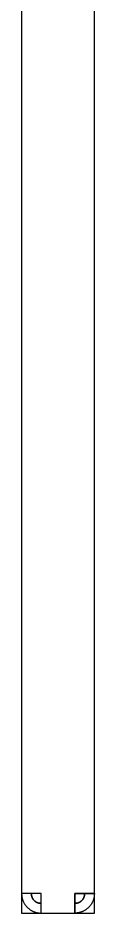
# Model space of a CAD drawing. Extents: x -1950 to 3550, y -200 to 28250.
# Drawn here: x 725 to 875, y 17330 to 19171 of the extents above; entities that cross this region are included whole.
import ezdxf

# ---------------------------------------------------------------- set-up
doc = ezdxf.new("R2010")
doc.units = 0
doc.layers.add('GAP', color=1, linetype='continuous')
doc.layers.add('PIN', color=3, linetype='continuous')

# ---------------------------------------------------------------- blocks, each defined once
blk = doc.blocks.new('MM2QGAP')
for points in [[(725, 20430), (725, 17330), (875, 17330), (875, 20430), (725, 20430)], [(765, 17330), (765, 17370), (725, 17370), (725, 17330), (765, 17330)], [(725, 17370), (725, 17368.9), (725.1, 17367.9), (725.1, 17366.8), (725.2, 17365.7), (725.4, 17364.7), (725.5, 17363.6), (725.7, 17362.6), (725.9, 17361.5), (726.1, 17360.5), (726.4, 17359.5), (726.7, 17358.5), (727, 17357.4), (727.4, 17356.4), (727.7, 17355.4), (728.1, 17354.4), (728.6, 17353.5), (729, 17352.5), (729.5, 17351.6), (730, 17350.6), (730.5, 17349.7), (731.1, 17348.8), (731.7, 17347.9), (732.3, 17347), (732.9, 17346.1), (733.5, 17345.3), (734.2, 17344.5), (734.9, 17343.7), (735.6, 17342.9), (736.3, 17342.1), (737.1, 17341.3), (737.9, 17340.6), (738.7, 17339.9), (739.5, 17339.2), (740.3, 17338.5), (741.1, 17337.9), (742, 17337.3), (742.9, 17336.7), (743.8, 17336.1), (744.7, 17335.5), (745.6, 17335), (746.6, 17334.5), (747.5, 17334), (748.5, 17333.6), (749.4, 17333.1), (750.4, 17332.7), (751.4, 17332.4), (752.4, 17332), (753.5, 17331.7), (754.5, 17331.4), (755.5, 17331.1), (756.5, 17330.9), (757.6, 17330.7), (758.6, 17330.5), (759.7, 17330.4), (760.7, 17330.2), (761.8, 17330.1), (762.9, 17330.1), (763.9, 17330), (765, 17330), (765, 17350), (764.5, 17350), (763.9, 17350), (763.4, 17350.1), (762.9, 17350.1), (762.3, 17350.2), (761.8, 17350.3), (761.3, 17350.3), (760.8, 17350.5), (760.3, 17350.6), (759.7, 17350.7), (759.2, 17350.9), (758.7, 17351), (758.2, 17351.2), (757.7, 17351.4), (757.2, 17351.6), (756.7, 17351.8), (756.3, 17352), (755.8, 17352.3), (755.3, 17352.5), (754.8, 17352.8), (754.4, 17353), (753.9, 17353.3), (753.5, 17353.6), (753.1, 17353.9), (752.6, 17354.3), (752.2, 17354.6), (751.8, 17354.9), (751.4, 17355.3), (751, 17355.7), (750.7, 17356), (750.3, 17356.4), (749.9, 17356.8), (749.6, 17357.2), (749.3, 17357.6), (748.9, 17358.1), (748.6, 17358.5), (748.3, 17358.9), (748, 17359.4), (747.8, 17359.8), (747.5, 17360.3), (747.3, 17360.8), (747, 17361.3), (746.8, 17361.7), (746.6, 17362.2), (746.4, 17362.7), (746.2, 17363.2), (746, 17363.7), (745.9, 17364.2), (745.7, 17364.7), (745.6, 17365.3), (745.5, 17365.8), (745.3, 17366.3), (745.3, 17366.8), (745.2, 17367.3), (745.1, 17367.9), (745.1, 17368.4), (745, 17368.9), (745, 17369.5), (745, 17370), (725, 17370)], [(745, 17370), (745, 17369.5), (745, 17368.9), (745.1, 17368.4), (745.1, 17367.9), (745.2, 17367.3), (745.3, 17366.8), (745.3, 17366.3), (745.5, 17365.8), (745.6, 17365.3), (745.7, 17364.7), (745.9, 17364.2), (746, 17363.7), (746.2, 17363.2), (746.4, 17362.7), (746.6, 17362.2), (746.8, 17361.7), (747, 17361.3), (747.3, 17360.8), (747.5, 17360.3), (747.8, 17359.8), (748, 17359.4), (748.3, 17358.9), (748.6, 17358.5), (748.9, 17358.1), (749.3, 17357.6), (749.6, 17357.2), (749.9, 17356.8), (750.3, 17356.4), (750.7, 17356), (751, 17355.7), (751.4, 17355.3), (751.8, 17354.9), (752.2, 17354.6), (752.6, 17354.3), (753.1, 17353.9), (753.5, 17353.6), (753.9, 17353.3), (754.4, 17353), (754.8, 17352.8), (755.3, 17352.5), (755.8, 17352.3), (756.3, 17352), (756.7, 17351.8), (757.2, 17351.6), (757.7, 17351.4), (758.2, 17351.2), (758.7, 17351), (759.2, 17350.9), (759.7, 17350.7), (760.3, 17350.6), (760.8, 17350.5), (761.3, 17350.3), (761.8, 17350.3), (762.3, 17350.2), (762.9, 17350.1), (763.4, 17350.1), (763.9, 17350), (764.5, 17350), (765, 17350), (765, 17370), (765, 17370), (765, 17370), (765, 17370), (765, 17370), (765, 17370), (765, 17370), (765, 17370), (765, 17370), (765, 17370), (765, 17370), (765, 17370), (765, 17370), (765, 17370), (765, 17370), (765, 17370), (765, 17370), (765, 17370), (765, 17370), (765, 17370), (765, 17370), (765, 17370), (765, 17370), (765, 17370), (765, 17370), (765, 17370), (765, 17370), (765, 17370), (765, 17370), (765, 17370), (765, 17370), (765, 17370), (765, 17370), (765, 17370), (765, 17370), (765, 17370), (765, 17370), (765, 17370), (765, 17370), (765, 17370), (765, 17370), (765, 17370), (765, 17370), (765, 17370), (765, 17370), (765, 17370), (765, 17370), (765, 17370), (765, 17370), (765, 17370), (765, 17370), (765, 17370), (765, 17370), (765, 17370), (765, 17370), (765, 17370), (765, 17370), (765, 17370), (765, 17370), (765, 17370), (745, 17370)], [(875, 17330), (875, 17370), (835, 17370), (835, 17330), (875, 17330)], [(875, 17370), (875, 17368.9), (874.9, 17367.9), (874.9, 17366.8), (874.8, 17365.7), (874.6, 17364.7), (874.5, 17363.6), (874.3, 17362.6), (874.1, 17361.5), (873.9, 17360.5), (873.6, 17359.5), (873.3, 17358.5), (873, 17357.4), (872.6, 17356.4), (872.3, 17355.4), (871.9, 17354.4), (871.4, 17353.5), (871, 17352.5), (870.5, 17351.6), (870, 17350.6), (869.5, 17349.7), (868.9, 17348.8), (868.3, 17347.9), (867.7, 17347), (867.1, 17346.1), (866.5, 17345.3), (865.8, 17344.5), (865.1, 17343.7), (864.4, 17342.9), (863.7, 17342.1), (862.9, 17341.3), (862.1, 17340.6), (861.3, 17339.9), (860.5, 17339.2), (859.7, 17338.5), (858.9, 17337.9), (858, 17337.3), (857.1, 17336.7), (856.2, 17336.1), (855.3, 17335.5), (854.4, 17335), (853.4, 17334.5), (852.5, 17334), (851.5, 17333.6), (850.6, 17333.1), (849.6, 17332.7), (848.6, 17332.4), (847.6, 17332), (846.5, 17331.7), (845.5, 17331.4), (844.5, 17331.1), (843.5, 17330.9), (842.4, 17330.7), (841.4, 17330.5), (840.3, 17330.4), (839.3, 17330.2), (838.2, 17330.1), (837.1, 17330.1), (836.1, 17330), (835, 17330), (835, 17350), (835.5, 17350), (836.1, 17350), (836.6, 17350.1), (837.1, 17350.1), (837.7, 17350.2), (838.2, 17350.3), (838.7, 17350.3), (839.2, 17350.5), (839.7, 17350.6), (840.3, 17350.7), (840.8, 17350.9), (841.3, 17351), (841.8, 17351.2), (842.3, 17351.4), (842.8, 17351.6), (843.3, 17351.8), (843.7, 17352), (844.2, 17352.3), (844.7, 17352.5), (845.2, 17352.8), (845.6, 17353), (846.1, 17353.3), (846.5, 17353.6), (846.9, 17353.9), (847.4, 17354.3), (847.8, 17354.6), (848.2, 17354.9), (848.6, 17355.3), (849, 17355.7), (849.3, 17356), (849.7, 17356.4), (850.1, 17356.8), (850.4, 17357.2), (850.7, 17357.6), (851.1, 17358.1), (851.4, 17358.5), (851.7, 17358.9), (852, 17359.4), (852.2, 17359.8), (852.5, 17360.3), (852.7, 17360.8), (853, 17361.3), (853.2, 17361.7), (853.4, 17362.2), (853.6, 17362.7), (853.8, 17363.2), (854, 17363.7), (854.1, 17364.2), (854.3, 17364.7), (854.4, 17365.3), (854.5, 17365.8), (854.7, 17366.3), (854.7, 17366.8), (854.8, 17367.3), (854.9, 17367.9), (854.9, 17368.4), (855, 17368.9), (855, 17369.5), (855, 17370), (875, 17370)], [(855, 17370), (855, 17369.5), (855, 17368.9), (854.9, 17368.4), (854.9, 17367.9), (854.8, 17367.3), (854.7, 17366.8), (854.7, 17366.3), (854.5, 17365.8), (854.4, 17365.3), (854.3, 17364.7), (854.1, 17364.2), (854, 17363.7), (853.8, 17363.2), (853.6, 17362.7), (853.4, 17362.2), (853.2, 17361.7), (853, 17361.3), (852.7, 17360.8), (852.5, 17360.3), (852.2, 17359.8), (852, 17359.4), (851.7, 17358.9), (851.4, 17358.5), (851.1, 17358.1), (850.7, 17357.6), (850.4, 17357.2), (850.1, 17356.8), (849.7, 17356.4), (849.3, 17356), (849, 17355.7), (848.6, 17355.3), (848.2, 17354.9), (847.8, 17354.6), (847.4, 17354.3), (846.9, 17353.9), (846.5, 17353.6), (846.1, 17353.3), (845.6, 17353), (845.2, 17352.8), (844.7, 17352.5), (844.2, 17352.3), (843.7, 17352), (843.3, 17351.8), (842.8, 17351.6), (842.3, 17351.4), (841.8, 17351.2), (841.3, 17351), (840.8, 17350.9), (840.3, 17350.7), (839.7, 17350.6), (839.2, 17350.5), (838.7, 17350.3), (838.2, 17350.3), (837.7, 17350.2), (837.1, 17350.1), (836.6, 17350.1), (836.1, 17350), (835.5, 17350), (835, 17350), (835, 17370), (835, 17370), (835, 17370), (835, 17370), (835, 17370), (835, 17370), (835, 17370), (835, 17370), (835, 17370), (835, 17370), (835, 17370), (835, 17370), (835, 17370), (835, 17370), (835, 17370), (835, 17370), (835, 17370), (835, 17370), (835, 17370), (835, 17370), (835, 17370), (835, 17370), (835, 17370), (835, 17370), (835, 17370), (835, 17370), (835, 17370), (835, 17370), (835, 17370), (835, 17370), (835, 17370), (835, 17370), (835, 17370), (835, 17370), (835, 17370), (835, 17370), (835, 17370), (835, 17370), (835, 17370), (835, 17370), (835, 17370), (835, 17370), (835, 17370), (835, 17370), (835, 17370), (835, 17370), (835, 17370), (835, 17370), (835, 17370), (835, 17370), (835, 17370), (835, 17370), (835, 17370), (835, 17370), (835, 17370), (835, 17370), (835, 17370), (835, 17370), (835, 17370), (835, 17370), (855, 17370)]]:
    blk.add_lwpolyline(points)
blk = doc.blocks.new('MM2QPIN')
for points in [[(745, 17370), (745, 17369.5), (745, 17368.9), (745.1, 17368.4), (745.1, 17367.9), (745.2, 17367.3), (745.3, 17366.8), (745.3, 17366.3), (745.5, 17365.8), (745.6, 17365.3), (745.7, 17364.7), (745.9, 17364.2), (746, 17363.7), (746.2, 17363.2), (746.4, 17362.7), (746.6, 17362.2), (746.8, 17361.7), (747, 17361.3), (747.3, 17360.8), (747.5, 17360.3), (747.8, 17359.8), (748, 17359.4), (748.3, 17358.9), (748.6, 17358.5), (748.9, 17358.1), (749.3, 17357.6), (749.6, 17357.2), (749.9, 17356.8), (750.3, 17356.4), (750.7, 17356), (751, 17355.7), (751.4, 17355.3), (751.8, 17354.9), (752.2, 17354.6), (752.6, 17354.3), (753.1, 17353.9), (753.5, 17353.6), (753.9, 17353.3), (754.4, 17353), (754.8, 17352.8), (755.3, 17352.5), (755.8, 17352.3), (756.3, 17352), (756.7, 17351.8), (757.2, 17351.6), (757.7, 17351.4), (758.2, 17351.2), (758.7, 17351), (759.2, 17350.9), (759.7, 17350.7), (760.3, 17350.6), (760.8, 17350.5), (761.3, 17350.3), (761.8, 17350.3), (762.3, 17350.2), (762.9, 17350.1), (763.4, 17350.1), (763.9, 17350), (764.5, 17350), (765, 17350), (765, 17350), (764.5, 17350), (763.9, 17350), (763.4, 17350.1), (762.9, 17350.1), (762.3, 17350.2), (761.8, 17350.3), (761.3, 17350.3), (760.8, 17350.5), (760.3, 17350.6), (759.7, 17350.7), (759.2, 17350.9), (758.7, 17351), (758.2, 17351.2), (757.7, 17351.4), (757.2, 17351.6), (756.7, 17351.8), (756.3, 17352), (755.8, 17352.3), (755.3, 17352.5), (754.8, 17352.8), (754.4, 17353), (753.9, 17353.3), (753.5, 17353.6), (753.1, 17353.9), (752.6, 17354.3), (752.2, 17354.6), (751.8, 17354.9), (751.4, 17355.3), (751, 17355.7), (750.7, 17356), (750.3, 17356.4), (749.9, 17356.8), (749.6, 17357.2), (749.3, 17357.6), (748.9, 17358.1), (748.6, 17358.5), (748.3, 17358.9), (748, 17359.4), (747.8, 17359.8), (747.5, 17360.3), (747.3, 17360.8), (747, 17361.3), (746.8, 17361.7), (746.6, 17362.2), (746.4, 17362.7), (746.2, 17363.2), (746, 17363.7), (745.9, 17364.2), (745.7, 17364.7), (745.6, 17365.3), (745.5, 17365.8), (745.3, 17366.3), (745.3, 17366.8), (745.2, 17367.3), (745.1, 17367.9), (745.1, 17368.4), (745, 17368.9), (745, 17369.5), (745, 17370), (745, 17370)], [(745, 17370), (745, 17369.5), (745, 17368.9), (745.1, 17368.4), (745.1, 17367.9), (745.2, 17367.3), (745.3, 17366.8), (745.3, 17366.3), (745.5, 17365.8), (745.6, 17365.3), (745.7, 17364.7), (745.9, 17364.2), (746, 17363.7), (746.2, 17363.2), (746.4, 17362.7), (746.6, 17362.2), (746.8, 17361.7), (747, 17361.3), (747.3, 17360.8), (747.5, 17360.3), (747.8, 17359.8), (748, 17359.4), (748.3, 17358.9), (748.6, 17358.5), (748.9, 17358.1), (749.3, 17357.6), (749.6, 17357.2), (749.9, 17356.8), (750.3, 17356.4), (750.7, 17356), (751, 17355.7), (751.4, 17355.3), (751.8, 17354.9), (752.2, 17354.6), (752.6, 17354.3), (753.1, 17353.9), (753.5, 17353.6), (753.9, 17353.3), (754.4, 17353), (754.8, 17352.8), (755.3, 17352.5), (755.8, 17352.3), (756.3, 17352), (756.7, 17351.8), (757.2, 17351.6), (757.7, 17351.4), (758.2, 17351.2), (758.7, 17351), (759.2, 17350.9), (759.7, 17350.7), (760.3, 17350.6), (760.8, 17350.5), (761.3, 17350.3), (761.8, 17350.3), (762.3, 17350.2), (762.9, 17350.1), (763.4, 17350.1), (763.9, 17350), (764.5, 17350), (765, 17350), (765, 17350), (764.5, 17350), (763.9, 17350), (763.4, 17350.1), (762.9, 17350.1), (762.3, 17350.2), (761.8, 17350.3), (761.3, 17350.3), (760.8, 17350.5), (760.3, 17350.6), (759.7, 17350.7), (759.2, 17350.9), (758.7, 17351), (758.2, 17351.2), (757.7, 17351.4), (757.2, 17351.6), (756.7, 17351.8), (756.3, 17352), (755.8, 17352.3), (755.3, 17352.5), (754.8, 17352.8), (754.4, 17353), (753.9, 17353.3), (753.5, 17353.6), (753.1, 17353.9), (752.6, 17354.3), (752.2, 17354.6), (751.8, 17354.9), (751.4, 17355.3), (751, 17355.7), (750.7, 17356), (750.3, 17356.4), (749.9, 17356.8), (749.6, 17357.2), (749.3, 17357.6), (748.9, 17358.1), (748.6, 17358.5), (748.3, 17358.9), (748, 17359.4), (747.8, 17359.8), (747.5, 17360.3), (747.3, 17360.8), (747, 17361.3), (746.8, 17361.7), (746.6, 17362.2), (746.4, 17362.7), (746.2, 17363.2), (746, 17363.7), (745.9, 17364.2), (745.7, 17364.7), (745.6, 17365.3), (745.5, 17365.8), (745.3, 17366.3), (745.3, 17366.8), (745.2, 17367.3), (745.1, 17367.9), (745.1, 17368.4), (745, 17368.9), (745, 17369.5), (745, 17370), (745, 17370)], [(855, 17370), (855, 17369.5), (855, 17368.9), (854.9, 17368.4), (854.9, 17367.9), (854.8, 17367.3), (854.7, 17366.8), (854.7, 17366.3), (854.5, 17365.8), (854.4, 17365.3), (854.3, 17364.7), (854.1, 17364.2), (854, 17363.7), (853.8, 17363.2), (853.6, 17362.7), (853.4, 17362.2), (853.2, 17361.7), (853, 17361.3), (852.7, 17360.8), (852.5, 17360.3), (852.2, 17359.8), (852, 17359.4), (851.7, 17358.9), (851.4, 17358.5), (851.1, 17358.1), (850.7, 17357.6), (850.4, 17357.2), (850.1, 17356.8), (849.7, 17356.4), (849.3, 17356), (849, 17355.7), (848.6, 17355.3), (848.2, 17354.9), (847.8, 17354.6), (847.4, 17354.3), (846.9, 17353.9), (846.5, 17353.6), (846.1, 17353.3), (845.6, 17353), (845.2, 17352.8), (844.7, 17352.5), (844.2, 17352.3), (843.7, 17352), (843.3, 17351.8), (842.8, 17351.6), (842.3, 17351.4), (841.8, 17351.2), (841.3, 17351), (840.8, 17350.9), (840.3, 17350.7), (839.7, 17350.6), (839.2, 17350.5), (838.7, 17350.3), (838.2, 17350.3), (837.7, 17350.2), (837.1, 17350.1), (836.6, 17350.1), (836.1, 17350), (835.5, 17350), (835, 17350), (835, 17350), (835.5, 17350), (836.1, 17350), (836.6, 17350.1), (837.1, 17350.1), (837.7, 17350.2), (838.2, 17350.3), (838.7, 17350.3), (839.2, 17350.5), (839.7, 17350.6), (840.3, 17350.7), (840.8, 17350.9), (841.3, 17351), (841.8, 17351.2), (842.3, 17351.4), (842.8, 17351.6), (843.3, 17351.8), (843.7, 17352), (844.2, 17352.3), (844.7, 17352.5), (845.2, 17352.8), (845.6, 17353), (846.1, 17353.3), (846.5, 17353.6), (846.9, 17353.9), (847.4, 17354.3), (847.8, 17354.6), (848.2, 17354.9), (848.6, 17355.3), (849, 17355.7), (849.3, 17356), (849.7, 17356.4), (850.1, 17356.8), (850.4, 17357.2), (850.7, 17357.6), (851.1, 17358.1), (851.4, 17358.5), (851.7, 17358.9), (852, 17359.4), (852.2, 17359.8), (852.5, 17360.3), (852.7, 17360.8), (853, 17361.3), (853.2, 17361.7), (853.4, 17362.2), (853.6, 17362.7), (853.8, 17363.2), (854, 17363.7), (854.1, 17364.2), (854.3, 17364.7), (854.4, 17365.3), (854.5, 17365.8), (854.7, 17366.3), (854.7, 17366.8), (854.8, 17367.3), (854.9, 17367.9), (854.9, 17368.4), (855, 17368.9), (855, 17369.5), (855, 17370), (855, 17370)], [(855, 17370), (855, 17369.5), (855, 17368.9), (854.9, 17368.4), (854.9, 17367.9), (854.8, 17367.3), (854.7, 17366.8), (854.7, 17366.3), (854.5, 17365.8), (854.4, 17365.3), (854.3, 17364.7), (854.1, 17364.2), (854, 17363.7), (853.8, 17363.2), (853.6, 17362.7), (853.4, 17362.2), (853.2, 17361.7), (853, 17361.3), (852.7, 17360.8), (852.5, 17360.3), (852.2, 17359.8), (852, 17359.4), (851.7, 17358.9), (851.4, 17358.5), (851.1, 17358.1), (850.7, 17357.6), (850.4, 17357.2), (850.1, 17356.8), (849.7, 17356.4), (849.3, 17356), (849, 17355.7), (848.6, 17355.3), (848.2, 17354.9), (847.8, 17354.6), (847.4, 17354.3), (846.9, 17353.9), (846.5, 17353.6), (846.1, 17353.3), (845.6, 17353), (845.2, 17352.8), (844.7, 17352.5), (844.2, 17352.3), (843.7, 17352), (843.3, 17351.8), (842.8, 17351.6), (842.3, 17351.4), (841.8, 17351.2), (841.3, 17351), (840.8, 17350.9), (840.3, 17350.7), (839.7, 17350.6), (839.2, 17350.5), (838.7, 17350.3), (838.2, 17350.3), (837.7, 17350.2), (837.1, 17350.1), (836.6, 17350.1), (836.1, 17350), (835.5, 17350), (835, 17350), (835, 17350), (835.5, 17350), (836.1, 17350), (836.6, 17350.1), (837.1, 17350.1), (837.7, 17350.2), (838.2, 17350.3), (838.7, 17350.3), (839.2, 17350.5), (839.7, 17350.6), (840.3, 17350.7), (840.8, 17350.9), (841.3, 17351), (841.8, 17351.2), (842.3, 17351.4), (842.8, 17351.6), (843.3, 17351.8), (843.7, 17352), (844.2, 17352.3), (844.7, 17352.5), (845.2, 17352.8), (845.6, 17353), (846.1, 17353.3), (846.5, 17353.6), (846.9, 17353.9), (847.4, 17354.3), (847.8, 17354.6), (848.2, 17354.9), (848.6, 17355.3), (849, 17355.7), (849.3, 17356), (849.7, 17356.4), (850.1, 17356.8), (850.4, 17357.2), (850.7, 17357.6), (851.1, 17358.1), (851.4, 17358.5), (851.7, 17358.9), (852, 17359.4), (852.2, 17359.8), (852.5, 17360.3), (852.7, 17360.8), (853, 17361.3), (853.2, 17361.7), (853.4, 17362.2), (853.6, 17362.7), (853.8, 17363.2), (854, 17363.7), (854.1, 17364.2), (854.3, 17364.7), (854.4, 17365.3), (854.5, 17365.8), (854.7, 17366.3), (854.7, 17366.8), (854.8, 17367.3), (854.9, 17367.9), (854.9, 17368.4), (855, 17368.9), (855, 17369.5), (855, 17370), (855, 17370)]]:
    blk.add_lwpolyline(points)

msp = doc.modelspace()

# ---------------------------------------------------------------- block references
at = {"layer": 'GAP'}
msp.add_blockref('MM2QGAP', (0, 0), dxfattribs=at)
at = {"layer": 'PIN'}
msp.add_blockref('MM2QPIN', (0, 0), dxfattribs=at)

doc.saveas('drawing.dxf')
